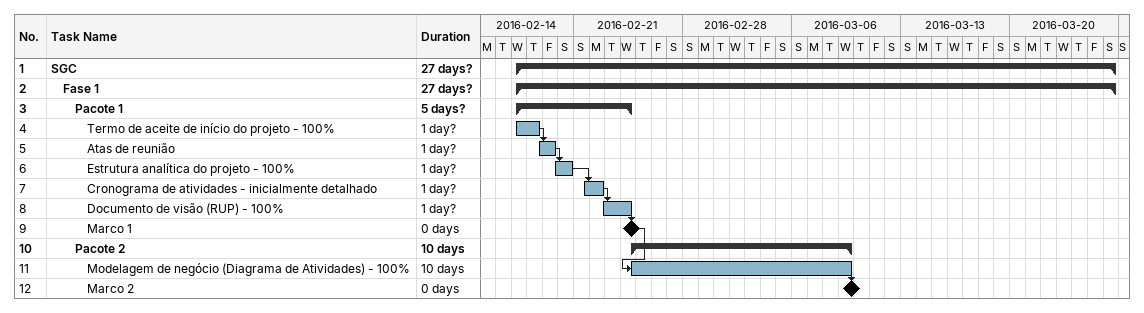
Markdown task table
| ID | Level | Task | Duration | Start | Finish | Predecessors |
|---|---|---|---|---|---|---|
| 1 | 1 | **SGC** | 27d? | 2016-02-17 | 2016-03-26 |  |
| 2 | 2 | **Fase 1** | 27d? | 2016-02-17 | 2016-03-26 |  |
| 3 | 3 | **Pacote 1** | 5d? | 2016-02-17 | 2016-02-24 |  |
| 4 | 4 | Termo de aceite de início do projeto - 100% | 1d? | 2016-02-17 | 2016-02-18 |  |
| 5 | 4 | Atas de reunião | 1d? | 2016-02-18 | 2016-02-19 | 4 |
| 6 | 4 | Estrutura analítica do projeto - 100% | 1d? | 2016-02-19 | 2016-02-20 | 5 |
| 7 | 4 | Cronograma de atividades - inicialmente detalhado | 1d? | 2016-02-21 | 2016-02-22 | 6 |
| 8 | 4 | Documento de visão (RUP) - 100% | 1d? | 2016-02-22 | 2016-02-24 | 7 |
| 9 | 4 | Marco 1 | 0d | 2016-02-24 | 2016-02-24 | 8 |
| 10 | 3 | **Pacote 2** | 10d | 2016-02-24 | 2016-03-09 |  |
| 11 | 4 | Modelagem de negócio (Diagrama de Atividades) - 100% | 10d | 2016-02-24 | 2016-03-09 | 9 |
| 12 | 4 | Marco 2 | 0d | 2016-03-09 | 2016-03-09 | 11 |
